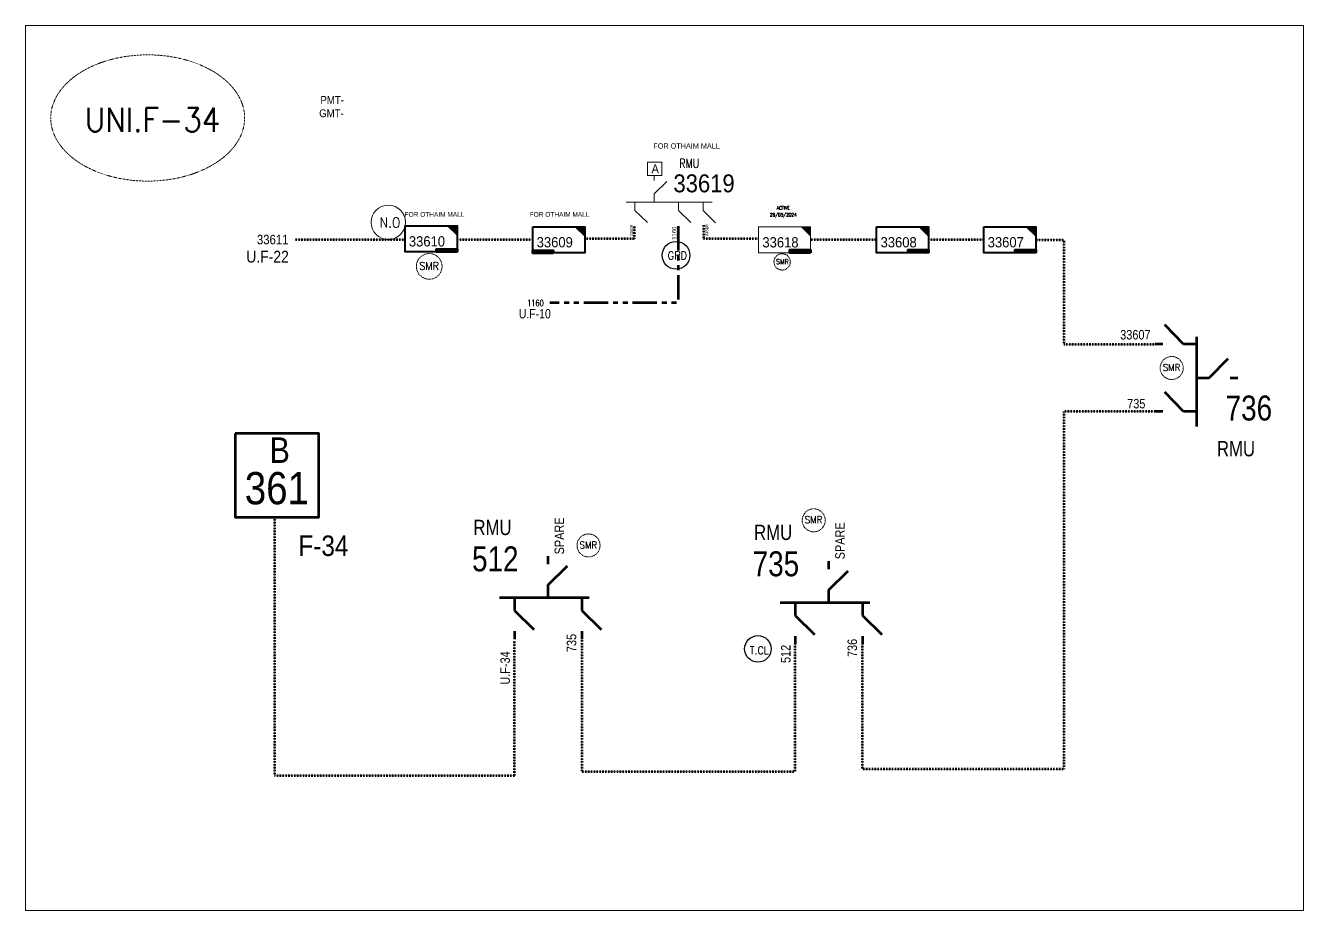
# Model space of a CAD drawing. Header units: metres. Extents: x 65984 to 144644, y -19036 to 23726.
# Drawn here: x 82144 to 83588, y -19036 to -18036 of the extents above; entities that cross this region are included whole.
import ezdxf
from ezdxf.enums import TextEntityAlignment as Align

# ---------------------------------------------------------------- set-up
doc = ezdxf.new("R2010")
doc.units = ezdxf.units.M
doc.header["$MEASUREMENT"] = 0
for name, pattern in [('( Phantom )', [2.5, 1.25, -0.25, 0.25, -0.25, 0.25, -0.25]), ('DGN Style 3', [0.013877, 0, -0.013877]), ('DGN Style 4', [1.6, 0.8, -0.4, 0, -0.4])]:
    doc.linetypes.add(name, pattern=pattern)
doc.layers.get('0').update_dxf_attribs({"color": 95, "lineweight": 40})
for name, color, linetype, lineweight in [('CONTRACTOR NAME', 95, 'Continuous', 40), ('d_eos', 111, 'Continuous', 40), ('d_eos no', 121, 'Continuous', 40), ('d_switch', 95, 'Continuous', 40), ('d_tf no', 6, 'Continuous', 40), ('d_ug cable', 95, 'Continuous', 40), ('d_unit sub', 7, 'Continuous', 40), ('fedr no', 95, 'Continuous', 40), ('GRID STATION  04', 7, 'Continuous', 40), ('Level 37', 7, 'Continuous', 0), ('O H MAIN FEEDER', 4, 'Continuous', 100), ('SW N O', 114, 'Continuous', 30)]:
    doc.layers.add(name, color=color, linetype=linetype, lineweight=lineweight)
doc.styles.add('NASKHF', font='naskhf.shx', dxfattribs={"height": 8})
doc.styles.add('Style-Arial', font='arial.ttf')
doc.styles.add('Style-ENGINEERING', font='ENGINEERING.shx')
doc.styles.add('Style-msdefault', font='msdefault.shx')
doc.styles.add('Style-simplex', font='simplex.shx')
doc.styles.add('Style-STANDARD', font='STANDARD.shx')

# ---------------------------------------------------------------- blocks, each defined once
blk = doc.blocks.new('*U987')
at = {"layer": 'd_eos', "color": 7, "linetype": 'Continuous', "lineweight": 211, "ltscale": 0.638341}
for p, q in [((-12.95, 12.1), (-12.95, 14.93)), ((11.34, 12.1), (11.34, 14.92)), ((-12.95, 4.66), (-5.94, 11.45)), ((11.34, 4.66), (18.34, 11.45)), ((-12.95, 0.01), (-12.95, 4.66)), ((11.34, 0.01), (11.34, 4.66)), ((14.01, 0.01), (-18.32, 0.01)), ((-0.8, 0.01), (-0.8, -4.64)), ((-0.8, -4.64), (6.2, -11.44)), ((-0.8, -12.09), (-0.8, -14.91))]:
    blk.add_line(p, q, dxfattribs=at)
blk = doc.blocks.new('SS')
at = {"color": 0, "linetype": 'ByBlock', "lineweight": -2, "flags": 128}
blk.add_lwpolyline([(6.95, 4.25), (10.45, 4.25), (10.45, 0.75)], close=True, dxfattribs=at)
at = {"color": 0, "linetype": 'ByBlock', "lineweight": -2, "extrusion": (0, 0, -1)}
blk.add_solid([(-6.95, 4.25), (-10.45, 4.25), (-10.45, 0.75)], dxfattribs=at)
at = {"color": 0, "linetype": 'ByBlock', "lineweight": -2}
blk.add_3dface([(-9.55, 4.25), (10.45, 4.25), (10.45, -5.75), (-9.55, -5.75)], dxfattribs=at)
blk = doc.blocks.new('*U994')
at = {"layer": 'CONTRACTOR NAME', "color": 140, "lineweight": 211, "ltscale": 0.498271, "flags": 128}
for points in [[(1.71, -0.49), (-3.71, -0.49), (-3.71, 0.49), (1.71, 0.49)], [(3.71, -0.49), (1.71, -0.49), (1.71, 0.49), (3.71, 0.49)]]:
    blk.add_lwpolyline(points, close=True, dxfattribs=at)
at = {"layer": 'CONTRACTOR NAME', "color": 140, "lineweight": 211, "style": 'Style-msdefault', "width": 0.945946}
for s, height, p in [('2017.08.10', 0.683, (-3.48, 0.35)), ('BDC', 0.572, (2.05, 0.29))]:
    blk.add_text(s, height=height, dxfattribs=at).set_placement(p, align=Align.TOP_LEFT)
blk = doc.blocks.new('*U4088')
at = {"layer": 'SW N O', "color": 2}
blk.add_circle((0, 0), 16.8, dxfattribs=at)
at = {"layer": 'SW N O', "color": 2, "style": 'Style-STANDARD'}
blk.add_text('GRD', height=9.6, dxfattribs=at).set_placement((1.7, -0.2), align=Align.MIDDLE_CENTER)
blk = doc.blocks.new('*U3842')
at = {"layer": 'SW N O', "color": 1}
blk.add_circle((0, 0), 16.8, dxfattribs=at)
at = {"layer": 'SW N O', "color": 1, "insert": (1.7, -1.8), "char_height": 9.6, "attachment_point": 5, "line_spacing_factor": 0.6, "style": 'Style-STANDARD'}
blk.add_mtext('T.CL', dxfattribs=at)
blk = doc.blocks.new('*U4137')
at = {"layer": 'SW N O', "color": 3, "lineweight": 13}
blk.add_circle((0, 0), 16.8, dxfattribs=at)
at = {"layer": 'SW N O', "color": 3, "lineweight": 13, "style": 'Style-STANDARD'}
blk.add_text('N.O', height=9.6, dxfattribs=at).set_placement((1.7, -0.2), align=Align.MIDDLE_CENTER)

msp = doc.modelspace()

# ---------------------------------------------------------------- linework, layer by layer
at = {"layer": 'd_eos', "color": 7, "linetype": 'Continuous', "lineweight": 13, "ltscale": 0.969163}
for p, q in [((82854.4, -18211.2), (82854.4, -18205.5)), ((82854.4, -18226.3), (82868.6, -18212.5)), ((82854.4, -18235.7), (82854.4, -18226.3)), ((82919.7, -18235.7), (82822.5, -18235.7)), ((82832.5, -18245), (82846.7, -18258.8)), ((82832.6, -18235.7), (82832.6, -18245.1)), ((82881.7, -18235.5), (82881.7, -18244.9)), ((82881.8, -18245), (82895.9, -18258.7)), ((82909.6, -18235.7), (82909.6, -18245.1)), ((82909.6, -18245.2), (82923.8, -18259))]:
    msp.add_line(p, q, dxfattribs=at)
at = {"layer": 'd_ug cable', "color": 20, "linetype": 'DGN Style 3', "lineweight": 100}
for p, q in [((82910, -18261.6), (82910, -18277.2)), ((82832, -18277.2), (82832, -18263.2)), ((82717, -18278.1), (82632.4, -18278.1)), ((82832, -18277.2), (82776.9, -18277.2)), ((82972.5, -18277.2), (82910, -18277.2)), ((83105.8, -18278.1), (83031.1, -18278.1)), ((83226.9, -18278.1), (83164.7, -18278.1))]:
    msp.add_line(p, q, dxfattribs=at)
at = {"layer": 'd_ug cable', "color": 94, "linetype": 'DGN Style 3', "lineweight": 100}
msp.add_line((82572.6, -18278.1), (82448.4, -18278.1), dxfattribs=at)
at = {"layer": 'd_ug cable', "color": 7, "linetype": 'Continuous', "lineweight": 0, "flags": 128}
msp.add_lwpolyline([(82846.7, -18205.5), (82863, -18205.5), (82863, -18190.5), (82846.7, -18190.5)], close=True, dxfattribs=at)
at = {"layer": 'd_ug cable', "color": 11, "linetype": '( Phantom )', "lineweight": 140, "ltscale": 22.099486, "flags": 128}
msp.add_lwpolyline([(82881.5, -18262.9), (82881.5, -18349.4), (82736.2, -18349.4)], dxfattribs=at)
at = {"layer": 'd_ug cable', "color": 20, "linetype": 'DGN Style 3', "lineweight": 100, "flags": 128}
for points in [[(83285.7, -18278.1), (83317.5, -18278.1), (83317.5, -18396.2), (83420.6, -18396.2)], [(83420.6, -18472.4), (83317.5, -18472.4), (83317.5, -18876.8), (83089.9, -18876.8), (83089.9, -18735.4)], [(82425.2, -18593.6), (82425.2, -18884), (82696.4, -18884), (82696.4, -18731.5)], [(82772.6, -18729.2), (82772.6, -18879.4), (83013.7, -18879.4), (83013.7, -18735.4)]]:
    msp.add_lwpolyline(points, dxfattribs=at)
at = {"layer": 'd_ug cable', "color": 2, "linetype": 'DGN Style 4', "lineweight": 13}
for centre, radius in [((82600, -18308.3), 14.5), ((82999, -18303.2), 9.23), ((83439.4, -18423.2), 13), ((83034.7, -18595.4), 13), ((82780.1, -18623.8), 13)]:
    msp.add_circle(centre, radius, dxfattribs=at)
at = {"layer": 'fedr no', "color": 82, "linetype": 'DGN Style 3', "lineweight": 13, "true_color": 0x1dc70e}
msp.add_ellipse((82281.7, -18140.5), major_axis=(109.6, 0), ratio=0.651175, dxfattribs=at)
at = {"layer": 'GRID STATION  04', "color": 20, "linetype": 'Continuous', "lineweight": 70, "ltscale": 3.408873, "flags": 128}
msp.add_lwpolyline([(82380.6, -18497.3), (82380.6, -18591.8), (82475.1, -18591.8), (82475.1, -18497.3)], close=True, dxfattribs=at)
at = {"layer": 'O H MAIN FEEDER', "color": 140, "lineweight": 13, "ltscale": 0.498271, "flags": 128}
msp.add_lwpolyline([(82143.6, -18036), (83588.4, -18036), (83588.4, -19036.5), (82143.6, -19036.5)], close=True, dxfattribs=at)

# ---------------------------------------------------------------- block references
at = {"layer": 'CONTRACTOR NAME', "color": 140, "lineweight": 211, "ltscale": 0.498271, "xscale": 3.138428376721003, "yscale": 3.138428376721003, "zscale": 3.138428376721003}
for p in [(82619.8, -18290.2), (82728.6, -18291.7), (83019.4, -18291.3), (83153, -18291.2), (83274.1, -18291.2)]:
    msp.add_blockref('*U994', p, dxfattribs=at)
at = {"layer": 'd_eos', "color": 7, "linetype": 'Continuous', "lineweight": 211, "ltscale": 2.003388, "xscale": 3.138428376721004, "yscale": 3.138428376721004, "zscale": 3.138428376721004, "rotation": 89.99999999999635}
msp.add_blockref('*U987', (83467.4, -18431.8), dxfattribs=at)
at = {"layer": 'd_eos', "color": 7, "linetype": 'Continuous', "lineweight": 211, "ltscale": 2.003388, "extrusion": (0, 0, -1), "xscale": 3.138428376721003, "yscale": 3.138428376721003, "zscale": 3.138428376721003, "rotation": 180.0000000000001}
for p in [(-82737, -18682.9), (-83054.3, -18688.5)]:
    msp.add_blockref('*U987', p, dxfattribs=at)
at = {"layer": 'd_tf no', "color": 2, "linetype": 'Continuous', "lineweight": 13, "xscale": 2.941251702400039, "yscale": 2.941251702400039, "zscale": 1.470625851200019}
msp.add_blockref('SS', (83000.3, -18275.9), dxfattribs=at)
at = {"layer": 'd_unit sub', "color": 2, "linetype": 'Continuous', "lineweight": 40, "xscale": 2.941251702400039, "yscale": 2.941251702400039, "zscale": 1.470625851200019}
msp.add_blockref('SS', (82600.7, -18274.8), dxfattribs=at)
at = {"layer": 'd_unit sub', "color": 20, "linetype": 'Continuous', "lineweight": 40, "xscale": 2.941251702400039, "yscale": 2.941251702400039, "zscale": 1.470625851200019}
for p in [(82745.1, -18275.9), (83133.9, -18275.9), (83255, -18275.9)]:
    msp.add_blockref('SS', p, dxfattribs=at)
at = {"layer": 'SW N O', "color": 3, "lineweight": 13, "xscale": 1.161573447934933, "yscale": 1.161573447934933, "zscale": 1.161573447934933, "rotation": 359.9999999999999}
msp.add_blockref('*U4137', (82553.7, -18258.5), dxfattribs=at)
at = {"layer": 'SW N O', "color": 2, "xscale": 0.9260543774847289, "yscale": 0.9260543774847289, "zscale": 0.9260543774847289}
msp.add_blockref('*U4088', (82879, -18295.8), dxfattribs=at)
at = {"layer": 'SW N O', "color": 1, "xscale": 0.8941037983761522, "yscale": 0.8941037983761522, "zscale": 0.8941037983761522}
msp.add_blockref('*U3842', (82971.6, -18740.8), dxfattribs=at)

# ---------------------------------------------------------------- texts
at = {"layer": 'd_eos no', "color": 7, "linetype": 'Continuous', "lineweight": 13, "style": 'Style-Arial', "width": 0.88}
for s, p in [('PMT-', (82477, -18115.7)), ('GMT-', (82475.6, -18130.8))]:
    msp.add_text(s, height=8.84, dxfattribs=at).set_placement(p, align=Align.TOP_LEFT)
at = {"layer": 'd_eos no', "color": 55, "linetype": 'Continuous', "lineweight": 140, "ltscale": 0.681367, "style": 'Style-msdefault', "width": 0.833333}
msp.add_text('U.F-10', height=10.62, dxfattribs=at).set_placement((82701.3, -18367.1))
at = {"layer": 'd_eos no', "color": 7, "linetype": 'Continuous', "lineweight": 140, "style": 'Style-msdefault', "width": 0.833333}
msp.add_text('736', height=28.25, dxfattribs=at).set_placement((83500.4, -18454.3), align=Align.TOP_LEFT)
at = {"layer": 'd_eos no', "color": 7, "linetype": 'Continuous', "lineweight": 53, "style": 'Style-msdefault', "width": 0.818182}
msp.add_text('RMU', height=17.26, dxfattribs=at).set_placement((83490.6, -18505.8), align=Align.TOP_LEFT)
at = {"layer": 'd_eos no', "color": 2, "linetype": 'Continuous', "lineweight": 53, "style": 'Style-msdefault', "width": 0.818182}
msp.add_text('RMU', height=17.26, dxfattribs=at).set_placement((82650, -18612.1))
at = {"layer": 'd_eos no', "color": 7, "linetype": 'Continuous', "lineweight": 53, "style": 'Style-msdefault', "width": 0.818182}
msp.add_text('RMU', height=17.26, dxfattribs=at).set_placement((82967.3, -18617.7))
at = {"layer": 'd_eos no', "color": 2, "linetype": 'Continuous', "lineweight": 140, "style": 'Style-msdefault', "width": 0.833333}
msp.add_text('512', height=28.25, dxfattribs=at).set_placement((82648.4, -18653.1))
at = {"layer": 'd_eos no', "color": 7, "linetype": 'Continuous', "lineweight": 140, "style": 'Style-msdefault', "width": 0.833333}
msp.add_text('735', height=28.25, dxfattribs=at).set_placement((82965.7, -18658.7))
at = {"layer": 'd_switch', "color": 2, "linetype": 'Continuous', "lineweight": 30, "style": 'Style-msdefault', "width": 0.9}
for height, p in [(5.968, (82928.5, -18169.2)), (5.371, (82639.8, -18246.9)), (5.371, (82781.2, -18246.9))]:
    msp.add_text('FOR OTHAIM MALL', height=height, dxfattribs=at).set_placement(p, align=Align.TOP_RIGHT)
at = {"layer": 'd_switch', "color": 51, "linetype": 'Continuous', "lineweight": 30, "style": 'Style-ENGINEERING', "width": 0.857143}
for s, p in [('33607', (83381.2, -18380.2)), ('735', (83389.1, -18458.1))]:
    msp.add_text(s, height=10.76, dxfattribs=at).set_placement(p, align=Align.TOP_LEFT)
for s, p in [('SPARE', (82741.7, -18592.1)), ('SPARE', (83059, -18597.7)), ('735', (82755.5, -18723.8)), ('736', (83072.9, -18729.4))]:
    msp.add_text(s, height=10.76, rotation=90, dxfattribs=at).set_placement(p, align=Align.TOP_RIGHT)
for s, p in [('512', (82997.7, -18756.7)), ('U.F-34', (82680.4, -18781.2))]:
    msp.add_text(s, height=10.76, rotation=90.0075, dxfattribs=at).set_placement(p, align=Align.TOP_LEFT)
at = {"layer": 'd_switch', "color": 7, "linetype": 'Continuous', "lineweight": 30, "ltscale": 0.649597, "insert": (82827, -18261.4), "char_height": 3.46, "width": 7.516, "attachment_point": 3, "rotation": 90, "style": 'NASKHF'}
msp.add_mtext('\\FENGINEERING;\\H1x;\\W0.857143;33609', dxfattribs=at)
at = {"layer": 'd_switch', "color": 7, "linetype": 'Continuous', "lineweight": 30, "ltscale": 0.660577, "insert": (82911.8, -18260.9), "char_height": 3.56, "width": 7.734, "attachment_point": 3, "rotation": 90, "style": 'NASKHF'}
msp.add_mtext('\\FENGINEERING;\\H1x;\\W0.857143;33618', dxfattribs=at)
at = {"layer": 'd_switch', "color": 7, "linetype": 'Continuous', "lineweight": 30, "ltscale": 0.81, "insert": (82874.5, -18263.3), "char_height": 4.922, "width": 10.693, "attachment_point": 3, "rotation": 90, "style": 'NASKHF'}
msp.add_mtext('\\FENGINEERING;\\H1x;\\W0.857143;1160', dxfattribs=at)
at = {"layer": 'd_tf no', "color": 2, "linetype": 'Continuous', "lineweight": 40, "style": 'Style-msdefault', "width": 0.945946}
msp.add_text('33610', height=11.61, dxfattribs=at).set_placement((82577, -18274.2), align=Align.TOP_LEFT)
at = {"layer": 'd_tf no', "color": 20, "linetype": 'Continuous', "lineweight": 40, "style": 'Style-msdefault', "width": 0.945946}
for s, p in [('33609', (82721.5, -18275.2)), ('33608', (83110.3, -18275.2)), ('33607', (83231.4, -18275.2))]:
    msp.add_text(s, height=11.61, dxfattribs=at).set_placement(p, align=Align.TOP_LEFT)
at = {"layer": 'd_tf no', "color": 2, "linetype": 'Continuous', "lineweight": 13, "style": 'Style-msdefault', "width": 0.945946}
msp.add_text('33618', height=11.61, dxfattribs=at).set_placement((82976.7, -18275.3), align=Align.TOP_LEFT)
at = {"layer": 'd_tf no', "color": 1, "linetype": 'Continuous', "lineweight": 13, "ltscale": 1.453478, "style": 'Style-simplex', "width": 0.909091}
msp.add_text('SMR', height=8.71, dxfattribs=at).set_placement((82599.9, -18307.7), align=Align.MIDDLE_CENTER)
at = {"layer": 'd_tf no', "color": 1, "linetype": 'Continuous', "lineweight": 13, "ltscale": 1.070857, "style": 'Style-simplex', "width": 0.909091}
msp.add_text('SMR', height=5.67, dxfattribs=at).set_placement((82999.3, -18302.9), align=Align.MIDDLE_CENTER)
at = {"layer": 'd_tf no', "color": 1, "linetype": 'Continuous', "lineweight": 13, "ltscale": 1.30813, "style": 'Style-simplex', "width": 0.909091}
for p in [(83439.3, -18422.6), (83034.5, -18594.8), (82779.9, -18623.2)]:
    msp.add_text('SMR', height=7.84, dxfattribs=at).set_placement(p, align=Align.MIDDLE_CENTER)
at = {"layer": 'd_tf no', "color": 111, "linetype": 'Continuous', "lineweight": 13, "insert": (83000.3, -18246.7), "char_height": 3.802, "attachment_point": 5, "line_spacing_factor": 1.2, "style": 'Style-STANDARD'}
msp.add_mtext('\\H1x;\\W0.909091;ACTIVE\\P26/05/2024', dxfattribs=at)
at = {"layer": 'fedr no', "color": 6, "linetype": 'Continuous', "lineweight": 40, "insert": (82287.3, -18142.6), "char_height": 26.86, "attachment_point": 5, "style": 'Style-STANDARD'}
msp.add_mtext('UNI.F-34', dxfattribs=at)
at = {"layer": 'GRID STATION  04', "color": 20, "linetype": 'Continuous', "lineweight": 70, "style": 'Style-msdefault', "width": 0.888889}
for s, height, p in [('B', 28.9, (82419.5, -18530.5)), ('361', 36.55, (82391.5, -18577.3))]:
    msp.add_text(s, height=height, dxfattribs=at).set_placement(p)
at = {"layer": 'GRID STATION  04', "color": 2, "linetype": 'Continuous', "lineweight": 70, "style": 'Style-msdefault', "width": 0.888889}
msp.add_text('F-34', height=23.15, dxfattribs=at).set_placement((82452.1, -18635.7))
at = {"layer": 'GRID STATION  04', "color": 7, "linetype": 'Continuous', "lineweight": 70, "ltscale": 0.646949, "insert": (82405.2, -18283.5), "char_height": 10.764, "attachment_point": 7, "style": 'NASKHF'}
msp.add_mtext('\\Fmsdefault;\\H1x;\\W0.888889;33611', dxfattribs=at)
at = {"layer": 'GRID STATION  04', "color": 55, "linetype": 'Continuous', "lineweight": 70, "ltscale": 0.746751, "insert": (82393.1, -18304.1), "char_height": 13.255, "attachment_point": 7, "style": 'NASKHF'}
msp.add_mtext('\\Fmsdefault;\\H1x;\\W0.888889;U.F-22', dxfattribs=at)
at = {"layer": 'Level 37', "color": 7, "linetype": 'Continuous', "lineweight": 13, "ltscale": 2.025, "style": 'Style-STANDARD', "width": 0.854701}
msp.add_text('RMU', height=10.11, dxfattribs=at).set_placement((82894, -18191.9), align=Align.MIDDLE_CENTER)
at = {"layer": 'Level 37', "color": 7, "linetype": 'Continuous', "lineweight": 13, "ltscale": 2.025, "style": 'Style-Arial', "width": 0.88}
for s, height, p in [('A', 10.1, (82851.3, -18192.9)), ('33619', 20.25, (82876.1, -18204.3))]:
    msp.add_text(s, height=height, dxfattribs=at).set_placement(p, align=Align.TOP_LEFT)
at = {"layer": 'Level 37', "color": 7, "linetype": 'Continuous', "lineweight": 13, "ltscale": 1.611794, "style": 'Style-STANDARD', "width": 0.854701}
msp.add_text('1160', height=7.02, dxfattribs=at).set_placement((82720.1, -18349.8), align=Align.MIDDLE_CENTER)

doc.saveas('drawing.dxf')
